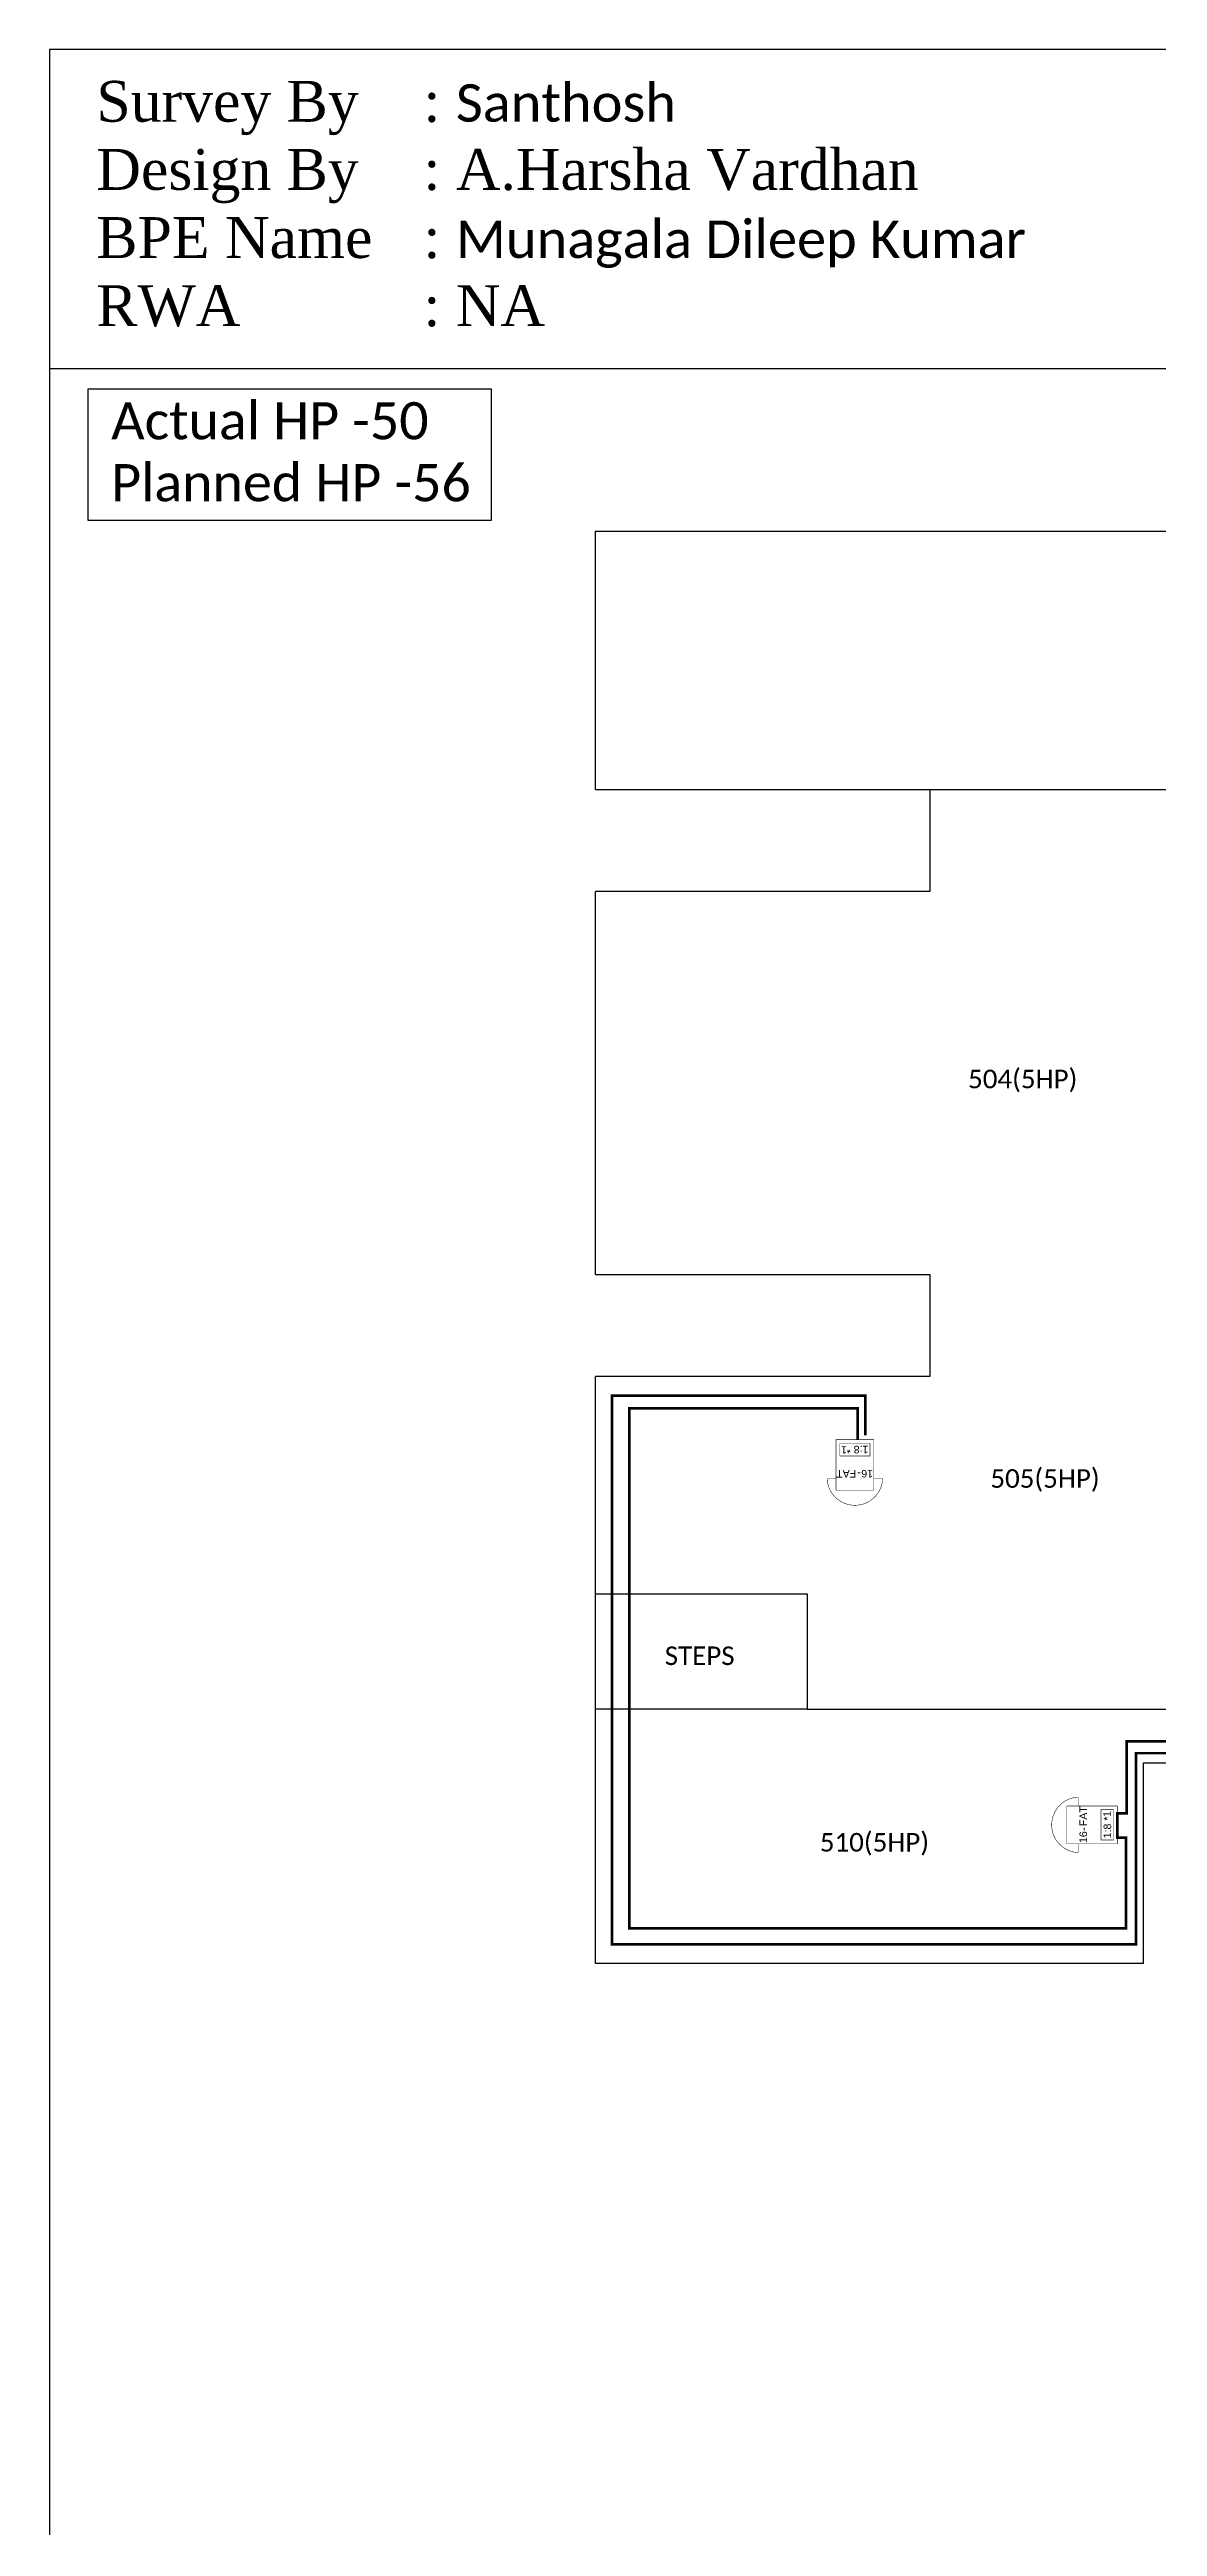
# Model space of a CAD drawing. Header units: inches. Extents: x -263 to 27067233, y -439 to 817078.
# Drawn here: x 1682 to 1980, y 328 to 994 of the extents above; entities that cross this region are included whole.
import ezdxf
from ezdxf.enums import TextEntityAlignment as Align

# ---------------------------------------------------------------- set-up
doc = ezdxf.new("R2010")
doc.units = ezdxf.units.IN
doc.header["$MEASUREMENT"] = 0
for name, color, linetype in [('12F Universal', 20, 'Continuous'), ('6F Cable', 5, 'Continuous'), ('96F Cable', 4, 'Continuous')]:
    doc.layers.add(name, color=color, linetype=linetype)
doc.layers.add('FAT', color=182, linetype='Continuous', true_color=0x2d28d7)
doc.layers.add('FMS', color=180, linetype='Continuous', true_color=0x5110f4)
doc.styles.add('Legend', font='calibri.ttf')
doc.styles.get("Standard").update_dxf_attribs({"font": 'arial.ttf'})

# ---------------------------------------------------------------- blocks, each defined once
blk = doc.blocks.new('FAT')
at = {"layer": 'FAT', "const_width": 0.2}
blk.add_lwpolyline([(15, 15.5), (18.5, 15.5, 0.956142), (-3.49, 15.5), (0, 15.5)], format="xyb", dxfattribs=at)
for points in [[(0, 0), (15, 0), (15, 20), (0, 20)], [(1.5, 6.5), (13.5, 6.5), (13.5, 1.5), (1.5, 1.5)]]:
    blk.add_lwpolyline(points, close=True, dxfattribs=at)
at = {"layer": 'FAT', "char_height": 3, "width": 12.4756, "attachment_point": 1}
for s, insert in [('\\pxi0.38813,t1;-^IFAT ', (4, 15)), ('\\pxi0.38813,t1;1:8 *', (1, 5.45))]:
    blk.add_mtext(s, dxfattribs=dict(at, insert=insert))
at = {"layer": 'FAT'}
blk.add_attdef('32', (0.31, 12.01), '', height=3, dxfattribs=at)
blk.add_attdef('4', text='', height=3, dxfattribs=at).set_placement((11.85, 2.59), align=Align.CENTER)

msp = doc.modelspace()

# ---------------------------------------------------------------- linework, layer by layer
msp.add_lwpolyline([(1682.06, 994.26), (1682.06, -439.39), (2826.44, -439.39), (2826.44, 994.26)], close=True)
for points in [[(1682.06, 908.4), (2826.44, 908.4)], [(1829, 795.11), (1829, 864.61), (2247, 864.61)], [(1829, 795.11), (1919, 795.11), (1919, 767.61), (1829, 767.61)], [(1919, 795.11), (2386.5, 795.11)], [(1829, 664.61), (1829, 767.61)], [(1829, 664.61), (1919, 664.61), (1919, 637.11), (1829, 637.11)], [(1976.5, 479.11), (1829, 479.11), (1829, 637.11)], [(1829, 578.61), (1886, 578.61), (1886, 547.61), (1829, 547.61)], [(1886, 547.61), (2386.5, 547.61)], [(1976.5, 479.11), (1976.5, 533.11), (1996.5, 533.11), (1996.5, 479.11)]]:
    msp.add_lwpolyline(points)
at = {"layer": '12F Universal'}
msp.add_lwpolyline([(1692.48, 902.94), (1800.9, 902.94), (1800.9, 867.49), (1692.48, 867.49)], close=True, dxfattribs=at)
at = {"layer": '12F Universal', "const_width": 0.71}
msp.add_lwpolyline([(2359.27, 552.64), (2379.32, 552.64), (2379.32, 486.64), (2003.12, 486.64), (2003.12, 513.45), (2005.33, 513.45), (2005.33, 520.07), (2003.23, 520.07), (2003.23, 538.91), (1971.94, 538.91), (1971.94, 519.56), (1969.46, 519.56), (1969.46, 512.98), (1971.79, 512.98), (1971.79, 488.58), (1838.15, 488.58), (1838.15, 628.51), (1899.58, 628.51), (1899.58, 620.14)], dxfattribs=at)
at = {"layer": '6F Cable', "color": 217, "true_color": 0x93278f, "const_width": 0.679}
msp.add_lwpolyline([(2383.01, 552.23), (2383.01, 484.52), (1999.53, 484.52), (1999.53, 535.74), (1974.49, 535.74), (1974.49, 484.26), (1833.46, 484.26), (1833.46, 631.97), (1901.61, 631.97), (1901.61, 621.27)], dxfattribs=at)

# ---------------------------------------------------------------- block references
at = {"layer": '12F Universal', "xscale": 0.6793901846346139, "yscale": 0.6793901846346139, "zscale": 0.6793901846346139}
for p, rotation in [((1903.92, 620.12), 180), ((1969.45, 511.34), 90)]:
    msp.add_blockref('FAT', p, dxfattribs=dict(at, rotation=rotation)).add_auto_attribs({'32': '16', '4': '1'})

# ---------------------------------------------------------------- texts
at = {"insert": (1847.65, 564.45), "char_height": 5, "attachment_point": 1, "style": 'Legend'}
msp.add_mtext('STEPS', dxfattribs=at)
at = {"layer": '12F Universal', "insert": (1698.65, 899.35), "char_height": 10, "width": 99.6231, "attachment_point": 1, "style": 'Legend'}
msp.add_mtext('Actual HP -50\\PPlanned HP -56', dxfattribs=at)
at = {"layer": '6F Cable', "insert": (1694.67, 985.84), "char_height": 11, "width": 329.2819, "attachment_point": 1}
msp.add_mtext('{\\fTimes New Roman|b0|i0|c0|p18;Survey By^I: \\fCalibri|b0|i0|c0|p34;\\H0.91667x;Santhosh\\P\\fTimes New Roman|b0|i0|c0|p18;\\H1.09091x;Design By^I: A.Harsha Vardhan\\PBPE Name^I: \\fCalibri|b0|i0|c0|p34;\\H0.91667x;Munagala Dileep Kumar\\fTimes New Roman|b0|i0|c0|p18;\\H1.09091x;\\PRWA ^I^I: NA}', dxfattribs=at)
at = {"layer": '96F Cable', "char_height": 5, "attachment_point": 1, "style": 'Legend'}
for s, insert in [('504(5HP)', (1929.28, 719.69)), ('505(5HP)', (1935.28, 612.16))]:
    msp.add_mtext(s, dxfattribs=dict(at, insert=insert))
at = {"layer": 'FMS', "insert": (1889.38, 514.25), "char_height": 5, "attachment_point": 1, "style": 'Legend'}
msp.add_mtext('510(5HP)', dxfattribs=at)

doc.saveas('drawing.dxf')
